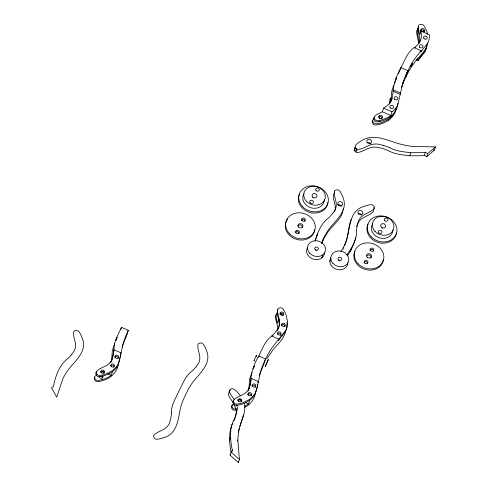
<?xml version="1.0" encoding="UTF-8"?>
<svg xmlns="http://www.w3.org/2000/svg" width="487" height="487" viewBox="0 0 487 487"><rect width="100%" height="100%" fill="white"/><g stroke="black" fill="none" stroke-linecap="round" stroke-linejoin="round"><path stroke-width="0.73" d="M419.106 43.13C419.672 38.345 416.117 33.737 417.396 29.104A2.77 2.362 17.7 0 1 417.943 28.532L418.163 28.392M374.107 208.32L373.706 209.66M171.381 413.457C170.876 405.373 175.91 398.299 178.857 391.128C182.674 384.286 185.218 375.958 191.872 371.228A57.539 49.114 17.7 0 0 196.054 366.851M356.624 230.491C357.056 239.598 351.754 247.78 346.872 255.054M408.386 70.292L405.872 76.234M354.566 148.821L354.603 148.438M231.155 452.204L230.893 451.151A45.066 38.461 17.7 0 1 230.509 449.337C229.249 441.119 228.872 432.176 232.11 424.384M231.818 451.948L232.409 450.085L231.885 448.052A45.066 38.461 17.7 0 1 231.502 446.232C230.241 437.247 229.541 427.105 234.332 419.009A57.539 49.114 17.7 0 0 236.414 413.493L237.315 408.916A14.5 12.376 17.7 0 0 237.163 406.73L236.706 404.874M397.8 104.796A22.159 18.914 17.7 0 1 392.011 111.76L390.842 115.504L387.755 117.44A34.973 29.853 17.7 0 1 381.431 119.936L378.241 120.63L376.36 120.526A2.173 1.857 17.7 0 1 375.641 120.186L375.258 119.869A4.913 4.194 17.7 0 1 374.759 119.303L374.095 117.684A2.77 2.362 17.7 0 1 374.193 116.917L376.201 114.889L382.386 111.797L383.573 108.071L387.317 105.649L389.734 103.268A14.5 12.376 17.7 0 0 390.903 101.436L392.029 98.271L392.82 93.906A47.294 40.366 17.7 0 0 393.076 91.215C393.733 82.875 396.85 74.961 400.947 67.553C404.715 60.631 407.406 52.389 414.035 47.598L421.194 50.739L420.798 51.981L427.513 43.422M111.967 356.32L112.254 350.932L114.695 343.932M277.517 330.168C278.436 325.042 274.595 320.117 275.855 315.162A2.77 2.362 17.7 0 1 276.403 314.596M343.085 210.141L343.195 208.886M250.921 381.084L250.129 385.448L248.79 389.478M419.703 42.679C421.036 37.243 416.915 31.99 418.156 26.742A2.77 2.362 17.7 0 1 418.503 26.341M355.571 237.68C354.195 244.206 351.237 250.409 347.395 255.858M285.425 331.239C284.104 340.157 275.642 345.362 271.107 352.564A106.653 91.032 17.7 0 0 266.919 358.889M426.965 45.181L426.442 47.702A20.588 17.575 17.7 0 1 425.175 50.745L418.455 59.304L418.059 60.546L416.105 59.688M427.726 42.819C426.399 51.738 417.943 56.942 413.402 64.144A106.653 91.032 17.7 0 0 408.843 71.102L403.248 82.638A106.653 91.032 17.7 0 0 401.574 87.319M389.466 104.041L389.777 102.039A47.294 40.366 17.7 0 0 390.038 99.348L390.428 98.106L392.382 98.964M334.983 210.445C336.547 204.869 332.286 199.451 333.516 194.063A2.77 2.362 17.7 0 1 333.863 193.662M120.429 355.766L120.143 357.324M257.641 384.413L257.349 385.972M120.581 354.962L123.041 344.285A107.067 91.386 17.7 0 1 126.06 335.366L128.3 330.338L121.446 327.331C118.408 334.514 113.52 341.649 113.97 349.751A47.294 40.366 17.7 0 1 113.708 352.436L112.923 356.807L111.797 359.972A14.5 12.376 17.7 0 1 110.628 361.804C107.152 366.869 99.969 367.216 96.274 371.727A2.77 2.362 17.7 0 0 96.17 372.494L96.84 374.113A4.913 4.194 17.7 0 0 97.339 374.68L97.723 374.996A2.173 1.857 17.7 0 0 98.441 375.337L100.322 375.44L103.512 374.753A36.921 31.515 17.7 0 0 106.215 373.864L112.424 370.674L117.026 366.2A20.588 17.575 17.7 0 0 118.633 363.308L121.129 352.892L113.97 349.751L113.568 350.993A47.294 40.366 17.7 0 1 113.313 353.678L111.907 360.063M421.194 50.739L415.551 57.709A107.067 91.386 17.7 0 0 410.377 65.678L405.561 75.595A107.067 91.386 17.7 0 0 402.548 84.507L397.745 104.772M389.661 103.889L390.172 100.797A47.294 40.366 17.7 0 0 390.434 98.106M120.003 358.073L118.238 364.544M257.209 386.721L255.444 393.192M118.39 363.18C117.738 371.197 111.718 377.681 104.23 380.073A36.921 31.515 17.7 0 1 101.533 380.962L98.344 381.65L96.463 381.546A2.173 1.857 17.7 0 1 95.738 381.205L95.361 380.889A4.913 4.194 17.7 0 1 94.862 380.317L94.192 378.697A2.77 2.362 17.7 0 1 94.289 377.936L94.721 377.163M255.48 392.382L255.705 391.262M397.666 104.528L397.891 103.402M390.635 102.392L390.726 101.96A59.11 50.453 17.7 0 0 391.487 96.548L391.755 91.154L393.709 85.335M255.371 392.948C254.561 399.291 250.288 404.764 244.504 407.382M397.55 105.052C396.588 112.467 390.556 118 383.738 120.295A36.921 31.515 17.7 0 1 381.035 121.184L377.845 121.872L375.964 121.768A2.173 1.857 17.7 0 1 375.246 121.427L374.862 121.111A4.913 4.194 17.7 0 1 374.363 120.545L373.699 118.925A2.77 2.362 17.7 0 1 373.797 118.158L374.223 117.385M238.344 432.091L238.691 430.618M243.512 414.827L239.854 426.521M342.878 211.401C340.358 220.788 331.099 226.12 326.485 234.363A80.72 68.898 17.7 0 0 322.589 241.199L321.816 243.311M395.7 109.892L395.864 109.234M396.095 108.65L396.26 107.992M356.679 226.449L357.02 225.225M238.88 429.918L239.257 428.517M398.494 73.799L398.616 73.409M395.523 110.531L394.701 112.905M395.919 109.289L395.097 111.663A20.588 17.575 17.7 0 1 393.49 114.555L388.888 119.035L382.672 122.225A36.921 31.515 17.7 0 1 379.976 123.114L376.786 123.795L374.905 123.698A2.173 1.857 17.7 0 1 374.186 123.351L373.803 123.034A4.913 4.194 17.7 0 1 373.304 122.468L372.634 120.849A2.77 2.362 17.7 0 1 372.732 120.082L373.669 118.804M345.648 242.763C348.473 235.209 348.254 226.887 351.212 219.4M315.144 240.718C317.895 232.469 321.012 223.381 328.335 218.085A57.539 49.114 17.7 0 0 332.518 213.702M120.782 329.401L121.446 327.331M101.923 379.714A34.973 29.853 17.7 0 0 108.254 377.224L111.34 375.282L112.527 371.557A22.159 18.914 17.7 0 0 118.298 364.568M128.3 330.338L126.322 336.547L123.741 342.416A106.653 91.032 17.7 0 0 122.067 347.097M229.541 440.248L230.534 437.143M258.207 357.355C261.842 349.891 264.8 341.156 271.74 336.018A47.294 40.366 17.7 0 0 273.718 334.088L276.701 330.685L278.509 327.812A14.5 12.376 17.7 0 0 279.215 325.779C281.017 320.075 276.622 314.48 277.84 308.959A2.77 2.362 17.7 0 1 278.387 308.393L280.116 307.821A4.913 4.194 17.7 0 1 280.896 307.814L281.395 307.887A2.173 1.857 17.7 0 1 282.137 308.186L283.44 309.476L284.962 312.228A36.921 31.515 17.7 0 1 286.003 314.76L287.482 321.323L286.886 327.556A20.588 17.575 17.7 0 1 285.613 330.6L273.25 346.135A107.067 91.386 17.7 0 0 268.075 354.098L263.266 364.014A107.067 91.386 17.7 0 0 260.247 372.926L257.16 387.609L255.845 391.95A20.588 17.575 17.7 0 1 254.232 394.841L249.63 399.322L243.421 402.512A36.921 31.515 17.7 0 1 240.718 403.4L237.528 404.082L235.647 403.985A2.173 1.857 17.7 0 1 234.929 403.638L234.545 403.321A4.913 4.194 17.7 0 1 234.046 402.755L233.383 401.136A2.77 2.362 17.7 0 1 233.48 400.369C237.163 395.84 244.364 395.517 247.834 390.446A14.5 12.376 17.7 0 0 249.003 388.614L250.525 382.325A47.294 40.366 17.7 0 0 250.781 379.635C251.438 371.301 254.549 363.387 258.652 355.979L265.506 358.986L263.528 365.195M244.31 403.528C246.763 413.451 239.659 422.399 238.697 432.066A80.72 68.898 17.7 0 0 237.826 439.889L239.427 459.545L238.435 462.65L230.089 455.199L231.082 452.094L232.409 450.085M244.833 406.182A34.973 29.853 17.7 0 0 245.46 405.866L248.547 403.93L249.734 400.204A22.159 18.914 17.7 0 0 255.505 393.216M237.431 441.131L237.826 439.889M257.94 382.776L258.335 381.534L251.176 378.393A47.294 40.366 17.7 0 1 250.915 381.084M315.113 241.126L317.561 233.407M321.712 243.323L323.575 238.1A80.72 68.898 17.7 0 1 327.477 231.258C334.344 220.909 349.343 211.035 342.671 196.76A36.921 31.515 17.7 0 0 341.631 194.234L340.109 191.482L338.806 190.186A2.173 1.857 17.7 0 0 338.063 189.887L337.564 189.814A4.913 4.194 17.7 0 0 336.785 189.827L335.056 190.393A2.77 2.362 17.7 0 0 334.508 190.959C333.291 196.48 337.686 202.075 335.884 207.785A14.5 12.376 17.7 0 1 335.178 209.818L332.536 213.714M322.589 241.199L323.575 238.1M321.767 257.927L322.759 254.823M329.851 261.47L330.843 258.366M340.949 251.535L342.178 249.381M342.903 249.405L343.694 246.921A80.72 68.898 17.7 0 0 346.641 239.665C350.281 227.673 349.173 210.207 364.379 206.287A36.921 31.515 17.7 0 1 367.082 205.398L370.272 204.71L372.153 204.814A2.173 1.857 17.7 0 1 372.872 205.155L373.255 205.471A4.913 4.194 17.7 0 1 373.754 206.038L374.418 207.657A2.77 2.362 17.7 0 1 374.32 208.424C370.625 212.935 363.442 213.282 359.966 218.346A14.5 12.376 17.7 0 0 358.797 220.179L357.391 224.617A57.539 49.114 17.7 0 0 356.6 230.485M405.823 76.769L406.219 75.528M406.98 72.727L407.808 70.566L400.947 67.553M350.366 251.329L351.352 248.224M427.574 43.446A22.159 18.914 17.7 0 0 429.388 34.735L420.957 31.028L419.77 34.754L418.236 28.276L418.552 25.501A2.77 2.362 17.7 0 1 419.1 24.934L420.829 24.368A4.913 4.194 17.7 0 1 421.608 24.362L422.107 24.429A2.173 1.857 17.7 0 1 422.85 24.727L424.153 26.024L425.675 28.776A34.973 29.853 17.7 0 1 427.629 34.315M354.792 148.115L354.232 149.211A2.173 1.857 17.7 0 0 354.226 149.899L354.366 150.331A4.913 4.194 17.7 0 0 354.706 150.976L356.058 152.267A2.77 2.362 17.7 0 0 356.904 152.577C363.034 152.261 367.977 146.94 374.369 147.141A14.5 12.376 17.7 0 1 376.853 147.208L382.173 148.401A57.539 49.114 17.7 0 1 388.663 150.751C395.042 154.428 402.585 154.854 409.719 155.791L410.711 152.687L421.005 152.675A45.066 38.461 17.7 0 0 423.039 152.504L425.315 152.224L427.738 153.582L435.475 146.897L413.171 146.502A80.72 68.898 17.7 0 1 404.155 145.016C390.032 142.356 374.454 131.764 360.623 141.218A36.921 31.515 17.7 0 0 358.353 142.728L356.052 144.694L355.218 146.106A2.173 1.857 17.7 0 0 355.218 146.794L355.358 147.226A4.913 4.194 17.7 0 0 355.699 147.871L357.05 149.162A2.77 2.362 17.7 0 0 357.89 149.472C364.02 149.162 368.969 143.835 375.361 144.036A14.5 12.376 17.7 0 1 377.845 144.103L383.159 145.296M409.719 155.791L420.013 155.773A45.066 38.461 17.7 0 0 422.052 155.603L424.323 155.329L425.315 152.224M424.323 155.329L426.746 156.686L427.738 153.582M426.746 156.686L434.489 150.002L435.475 146.897M115.76 340.644L116.156 339.549M254.22 366.443L254.311 366.09L254.098 366.437M403.254 82.23L403.723 80.793L402.554 84.239L403.199 82.406M396.479 78.133L396.613 77.664L396.315 78.188M395.353 80.592L395.688 79.691M253.1 368.884L253.477 367.898M256.552 355.833C257.672 351.87 252.394 363.819 254.494 360.514M357.154 224.83L357.805 223.283A14.5 12.376 17.7 0 1 358.98 221.451C362.45 216.386 369.633 216.039 373.334 211.528A2.77 2.362 17.7 0 0 373.432 210.761L373.267 210.031M116.856 338.24L117.105 337.442L116.691 338.234M398.823 72.825L399.097 72.106M253.977 367.107L253.849 367.435M256.399 356.222L256.229 356.654M395.724 79.606L396.181 78.498M396.181 78.931L395.974 79.436L395.925 79.095M116.283 339.214L116.643 338.349M116.643 338.788L116.472 339.214M399.224 71.796L399.565 70.968M253.666 367.429L253.958 366.741M251.901 372.579L249.46 379.574L249.174 384.961A59.11 50.453 17.7 0 1 248.413 390.379M253.471 368.355L253.24 368.884M399.602 70.889L400.551 68.795M395.7 80.093L395.493 80.562M116.162 339.95L115.851 340.638M394.446 83.569L395.322 81.548M111.754 360.453L111.401 361.214M406.943 72.806L405.336 77.068L405.841 76.289M263.248 365.792L260.947 371.057A106.653 91.032 17.7 0 0 259.273 375.739M407.412 71.808L408.319 70.262M316.574 236.505L317.341 234.941M400.752 68.393L401.044 67.833M277.73 329.809L278.114 329.054A14.5 12.376 17.7 0 0 278.82 327.021C280.622 321.317 276.226 315.722 277.444 310.201A2.77 2.362 17.7 0 1 277.791 309.799M424.78 51.987L418.059 60.546M285.218 331.842L278.503 340.401L278.899 339.159L271.74 336.018M229.462 390.799L228.933 392.096L229.602 391.785M232.323 424.013L232.536 423.653M343.347 247.487L342.842 248.315M277.066 330.886L277.298 330.533M230.089 455.199L230.588 454.444M372.768 120.551L372.336 121.324A2.77 2.362 17.7 0 0 372.238 122.091L372.908 123.71A4.913 4.194 17.7 0 0 373.407 124.276L373.785 124.593A2.173 1.857 17.7 0 0 374.509 124.934L376.384 125.037L379.58 124.355A34.973 29.853 17.7 0 0 385.905 121.86L388.382 120.35M233.51 400.844L233.084 401.611A2.77 2.362 17.7 0 0 232.981 402.378L233.65 403.997A4.913 4.194 17.7 0 0 234.15 404.563L234.533 404.88A2.173 1.857 17.7 0 0 235.251 405.227L237.132 405.324L240.322 404.642A34.973 29.853 17.7 0 0 246.653 402.146L249.734 400.204M71.802 354.408L74.444 350.506A14.5 12.376 17.7 0 0 75.15 348.473C76.952 342.763 72.557 337.174 73.774 331.653A2.77 2.362 17.7 0 1 74.322 331.087L76.051 330.515A4.913 4.194 17.7 0 1 76.83 330.509L77.33 330.582A2.173 1.857 17.7 0 1 78.072 330.88L79.375 332.171L80.897 334.922A36.921 31.515 17.7 0 1 81.938 337.454C88.616 351.724 73.616 361.604 66.743 371.946A80.72 68.898 17.7 0 0 62.847 378.789L56.723 397.124L51.525 387.841L53.6 386.416L53.801 384.931A45.681 38.99 17.7 0 1 54.221 382.642C56.541 373.669 60.254 364.13 67.949 358.462A59.11 50.453 17.7 0 0 71.79 354.396M196.072 366.863L198.714 362.967A14.5 12.376 17.7 0 0 199.42 360.928C201.222 355.224 196.827 349.629 198.045 344.108A2.77 2.362 17.7 0 1 198.593 343.542L200.321 342.97A4.913 4.194 17.7 0 1 201.101 342.964L201.6 343.037A2.173 1.857 17.7 0 1 202.342 343.335L203.645 344.626L205.167 347.383A36.921 31.515 17.7 0 1 206.208 349.909C212.253 362.602 200.425 372.634 193.29 381.504A106.653 91.032 17.7 0 0 188.731 388.462L183.136 399.997A106.653 91.032 17.7 0 0 180.525 407.814C178.187 419.106 177.189 434.203 163.626 437.661A36.921 31.515 17.7 0 1 160.923 438.55L157.733 439.231L155.852 439.134A2.173 1.857 17.7 0 1 155.134 438.787L154.75 438.477A4.913 4.194 17.7 0 1 154.251 437.904L153.582 436.285A2.77 2.362 17.7 0 1 153.685 435.524C157.38 431.007 164.563 430.66 168.033 425.595A14.5 12.376 17.7 0 0 169.208 423.769L170.608 419.325A57.539 49.114 17.7 0 0 171.406 413.457M96.536 371.94L95.878 372.969A2.77 2.362 17.7 0 0 95.775 373.73L96.444 375.355A4.913 4.194 17.7 0 0 96.943 375.921L97.327 376.238A2.173 1.857 17.7 0 0 98.045 376.579L99.926 376.682L103.116 375.994A34.973 29.853 17.7 0 0 109.447 373.499L112.527 371.557M415.624 46.91L418.607 43.507L420.409 40.634A14.5 12.376 17.7 0 0 421.115 38.601L421.45 35.307L420.957 31.028M355.06 147.798L355.388 147.458M229.115 392.638L228.622 393.192A2.77 2.362 17.7 0 0 228.348 393.91L229.146 396.698L233.389 403.035M232.433 405.3L231.495 406.578A2.77 2.362 17.7 0 0 231.398 407.345L232.068 408.964A4.913 4.194 17.7 0 0 232.567 409.53L232.95 409.847A2.173 1.857 17.7 0 0 233.669 410.188L236.639 410.127M373.992 118.554L374.351 118.304M233.51 403.559L231.891 405.336A2.77 2.362 17.7 0 0 231.794 406.103L232.463 407.722A4.913 4.194 17.7 0 0 232.963 408.289L233.346 408.605A2.173 1.857 17.7 0 0 234.064 408.946L237.035 408.885M96.7 374.667L94.685 376.695A2.77 2.362 17.7 0 0 94.588 377.455L95.257 379.075A4.913 4.194 17.7 0 0 95.756 379.647L96.14 379.963A2.173 1.857 17.7 0 0 96.858 380.304L98.739 380.408L101.929 379.72M277.249 313.098L276.799 313.354A2.77 2.362 17.7 0 0 276.257 313.926L275.94 316.696L277.474 323.173L278.661 319.448L279.964 320.02M412.404 63.578L410.632 66.877L412.434 63.572M101.259 372.391L102.879 371.575L104.181 372.141M433.32 150.002L434.489 150.002M410.711 152.687C403.565 151.767 396.047 151.293 389.649 147.664M354.877 147.847L354.786 147.859A1.595 0.365 88.2 0 0 354.548 148.164M417.152 58.732L418.455 59.304M393.472 89.973L400.631 93.114M393.076 91.215L400.235 94.356M390.032 99.348L391.335 99.92M383.573 108.071L392.035 111.785M382.386 111.797L390.842 115.504M245.29 402.499L248.547 403.93M108.084 373.858L111.34 375.282M231.082 452.094L239.427 459.545M240.389 395.73L239.02 393.977A36.921 31.515 17.7 0 0 237.09 391.834L234.631 389.618L232.944 388.76A2.173 1.857 17.7 0 0 232.153 388.693L231.672 388.772A4.913 4.194 17.7 0 0 230.966 389.016L229.614 390.093A2.77 2.362 17.7 0 0 229.34 390.805L230.138 393.593L234.058 399.419M356.533 149.923L356.819 150.434M423.276 30.042L424.189 31.679M282.43 315.339L280.555 313.153A2.173 1.857 17.7 0 0 280.305 313.019M233.693 403.54L236.171 409.835A14.5 12.376 17.7 0 1 236.323 412.02L235.446 416.604A57.539 49.114 17.7 0 1 233.906 420.884M238.332 461.621L238.435 462.65M287.074 322.443L287.123 323.161A22.159 18.914 17.7 0 1 285.272 331.866M418.704 43.367L416.683 33.116L417 30.346A2.77 2.362 17.7 0 1 417.548 29.774M111.98 356.32A59.11 50.453 17.7 0 1 111.206 361.738M110.75 362.328A14.5 12.376 17.7 0 1 110.5 362.687M110.506 365.999A1.875 1.601 17.7 0 1 114.074 366.918M114.713 357.336A1.875 1.601 17.7 0 1 118.28 358.255M99.074 376.999A1.875 1.601 17.7 0 1 102.556 378.204M102.526 375.702A1.875 1.601 17.7 0 1 101.832 378.192A1.875 1.601 17.7 0 1 99.269 376.634M100.59 372.159A1.875 1.601 17.7 0 1 104.145 373.237M273.085 335.58A47.294 40.366 17.7 0 1 272.842 335.829M281.267 325.584A1.875 1.601 17.7 0 1 283.458 324.5A1.875 1.601 17.7 0 1 284.895 326.534M277.316 333.723A1.875 1.601 17.7 0 1 280.646 335.342M278.856 319.405A1.875 1.601 17.7 0 1 278.734 317.731M248.607 389.856A14.5 12.376 17.7 0 1 247.956 390.97M247.658 394.78A1.875 1.601 17.7 0 1 251.274 395.724M251.992 385.85A1.875 1.601 17.7 0 1 255.407 387.348M279.8 314.267A1.875 1.601 17.7 0 1 282.034 313.348A1.875 1.601 17.7 0 1 283.385 315.363M237.863 400.679A1.875 1.601 17.7 0 1 241.357 401.562M237.906 399.784A2.502 2.137 17.7 0 1 241.789 400.904M229.328 390.763A1.869 1.017 -32.4 0 1 230.564 389.929M383.159 145.315A57.539 49.114 17.7 0 1 389.655 147.646M367.058 142.594A2.502 2.137 17.7 0 1 370.522 143.933M356.91 150.453A1.68 0.871 22.7 0 1 356.539 151.11L356.119 151.238A1.869 1.23 63.2 0 1 354.469 148.772M355.139 148.255A1.869 0.335 66.7 0 1 355.425 147.878A1.869 0.335 66.7 0 1 356.411 149.826M426.63 45.821A22.384 19.103 17.7 0 1 424.847 52.018M394.768 112.935A22.384 19.103 17.7 0 1 388.352 120.313M380.718 121.032A1.875 1.601 17.7 0 1 378.618 121.537M379.178 118.408A1.875 1.601 17.7 0 1 379.86 118.585M415.624 46.91A47.294 40.366 17.7 0 1 414.644 47.903M420.512 30.809A1.875 1.601 17.7 0 1 422.746 29.896A1.875 1.601 17.7 0 1 424.098 31.905M378.667 117.099A1.875 1.601 17.7 0 1 382.033 118.578M396.467 232.762A15.006 12.808 17.7 0 1 378.089 242.435A15.006 12.808 17.7 0 1 368.02 224.142M392.918 229.98A10.927 9.326 17.7 0 1 379.416 237.839A10.927 9.326 17.7 0 1 372.604 223.722M382.003 228.026A2.502 2.137 17.7 0 1 382.459 228.147M383.379 259.723A15.006 12.808 17.7 0 1 365 269.402A15.006 12.808 17.7 0 1 354.932 251.103M366.455 255.949A2.502 2.137 17.7 0 1 369.584 255.194A2.502 2.137 17.7 0 1 371.009 257.946M364.026 262.383A1.875 1.601 17.7 0 1 367.515 263.266M369.858 250.361A1.875 1.601 17.7 0 1 373.474 250.988M347.821 262.42A9.107 7.774 17.7 0 1 336.992 269.5A9.107 7.774 17.7 0 1 330.728 257.903M345.453 243.354A80.72 68.898 17.7 0 1 344.82 245.113M358.103 213.793A2.502 2.137 17.7 0 1 361.61 215.017M373.681 207.127A1.869 1.077 61.3 0 1 373.809 207.316M338.782 260.32A1.875 1.601 17.7 0 1 340.005 260.782M324.543 252.637A9.107 7.774 17.7 0 1 313.104 259.108A9.107 7.774 17.7 0 1 307.796 247.134M334.782 211.315A14.5 12.376 17.7 0 1 334.654 211.729M337.698 205.057A2.502 2.137 17.7 0 1 341.509 206.33M334.392 192.322A1.68 0.359 -51.3 0 1 334.52 191.975M315.728 250.135A1.875 1.601 17.7 0 1 316.763 250.604M314.797 229.645A15.006 12.808 17.7 0 1 295.122 238.873A15.006 12.808 17.7 0 1 287.604 219.022M297.782 226.041A2.502 2.137 17.7 0 1 300.789 225.031A2.502 2.137 17.7 0 1 302.488 227.679M295.378 232.427A1.875 1.601 17.7 0 1 298.933 233.504M301.234 220.422A1.875 1.601 17.7 0 1 303.425 219.345A1.875 1.601 17.7 0 1 304.862 221.378M327.885 202.677A15.006 12.808 17.7 0 1 309.507 212.356A15.006 12.808 17.7 0 1 299.438 194.057M324.336 199.719A10.927 9.326 17.7 0 1 311.041 207.815A10.927 9.326 17.7 0 1 303.925 193.796M312.934 197.905A2.502 2.137 17.7 0 1 313.421 197.947M265.281 366.449L268.307 359.656L265.281 366.449M111.261 366.504A1.875 1.601 17.7 0 0 114.39 366.133A1.875 1.601 17.7 0 0 112.205 363.899A1.875 1.601 17.7 0 0 111.261 366.504M115.468 357.842A1.875 1.601 17.7 0 0 118.597 357.464A1.875 1.601 17.7 0 0 116.411 355.23A1.875 1.601 17.7 0 0 115.468 357.842M101.345 372.665A1.875 1.601 17.7 0 0 104.468 372.293A1.875 1.601 17.7 0 0 102.282 370.059A1.875 1.601 17.7 0 0 101.345 372.665M282.119 325.809A1.875 1.601 17.7 0 0 285.248 325.438A1.875 1.601 17.7 0 0 283.063 323.204A1.875 1.601 17.7 0 0 282.119 325.809M277.913 334.478A1.875 1.601 17.7 0 0 281.042 334.1A1.875 1.601 17.7 0 0 278.856 331.872A1.875 1.601 17.7 0 0 277.913 334.478M280.609 314.639A1.875 1.601 17.7 0 0 283.738 314.261A1.875 1.601 17.7 0 0 281.553 312.027A1.875 1.601 17.7 0 0 280.609 314.639M248.467 395.152A1.875 1.601 17.7 0 0 251.596 394.774A1.875 1.601 17.7 0 0 249.411 392.54A1.875 1.601 17.7 0 0 248.467 395.152M252.674 386.483A1.875 1.601 17.7 0 0 255.803 386.106A1.875 1.601 17.7 0 0 253.617 383.872A1.875 1.601 17.7 0 0 252.674 386.483M238.551 401.312A1.875 1.601 17.7 0 0 241.674 400.935A1.875 1.601 17.7 0 0 239.494 398.701A1.875 1.601 17.7 0 0 238.551 401.312M367.429 142.813A2.502 2.137 17.7 0 0 371.599 142.307A2.502 2.137 17.7 0 0 368.683 139.331A2.502 2.137 17.7 0 0 367.429 142.813M424.019 38.631A1.875 1.601 17.7 0 0 427.148 38.254A1.875 1.601 17.7 0 0 424.962 36.026A1.875 1.601 17.7 0 0 424.019 38.631M419.812 47.3A1.875 1.601 17.7 0 0 422.941 46.922A1.875 1.601 17.7 0 0 420.756 44.688A1.875 1.601 17.7 0 0 419.812 47.3M421.322 31.18A1.875 1.601 17.7 0 0 424.451 30.809A1.875 1.601 17.7 0 0 422.266 28.575A1.875 1.601 17.7 0 0 421.322 31.18M390.373 107.974A1.875 1.601 17.7 0 0 393.496 107.597A1.875 1.601 17.7 0 0 391.317 105.362A1.875 1.601 17.7 0 0 390.373 107.974M394.58 99.305A1.875 1.601 17.7 0 0 397.702 98.928A1.875 1.601 17.7 0 0 395.523 96.694A1.875 1.601 17.7 0 0 394.58 99.305M379.263 117.854A1.875 1.601 17.7 0 0 382.386 117.483A1.875 1.601 17.7 0 0 380.207 115.249A1.875 1.601 17.7 0 0 379.263 117.854M371.277 236.877A15.006 12.808 17.7 0 0 396.296 233.87A15.006 12.808 17.7 0 0 378.819 216.003A15.006 12.808 17.7 0 0 371.277 236.877M375.148 231.532A10.927 9.326 17.7 0 0 393.405 229.505A10.927 9.326 17.7 0 0 380.81 216.398A10.927 9.326 17.7 0 0 375.148 231.532M381.315 227.137A2.502 2.137 17.7 0 0 385.485 226.638A2.502 2.137 17.7 0 0 382.569 223.661A2.502 2.137 17.7 0 0 381.315 227.137M378.789 232.944A1.875 1.601 17.7 0 0 381.911 232.567A1.875 1.601 17.7 0 0 379.726 230.339A1.875 1.601 17.7 0 0 378.789 232.944M384.742 220.666A1.875 1.601 17.7 0 0 387.871 220.288A1.875 1.601 17.7 0 0 385.686 218.06A1.875 1.601 17.7 0 0 384.742 220.666M358.195 263.838A15.006 12.808 17.7 0 0 383.208 260.831A15.006 12.808 17.7 0 0 365.731 242.97A15.006 12.808 17.7 0 0 358.195 263.838M367.235 257.209A2.502 2.137 17.7 0 0 371.404 256.704A2.502 2.137 17.7 0 0 368.495 253.727A2.502 2.137 17.7 0 0 367.235 257.209M364.708 263.017A1.875 1.601 17.7 0 0 367.837 262.639A1.875 1.601 17.7 0 0 365.652 260.405A1.875 1.601 17.7 0 0 364.708 263.017M370.668 250.738A1.875 1.601 17.7 0 0 373.797 250.361A1.875 1.601 17.7 0 0 371.611 248.127A1.875 1.601 17.7 0 0 370.668 250.738M332.962 263.37A9.107 7.774 17.7 0 0 348.29 262.189A9.107 7.774 17.7 0 0 338.234 250.969A9.107 7.774 17.7 0 0 332.962 263.37M358.523 213.939A2.502 2.137 17.7 0 0 362.712 213.513A2.502 2.137 17.7 0 0 359.863 210.487A2.502 2.137 17.7 0 0 358.523 213.939M338.508 259.875A1.875 1.601 17.7 0 0 341.612 259.419A1.875 1.601 17.7 0 0 339.366 257.233A1.875 1.601 17.7 0 0 338.508 259.875M309.769 253.252A9.107 7.774 17.7 0 0 325.048 251.87A9.107 7.774 17.7 0 0 314.821 240.767A9.107 7.774 17.7 0 0 309.769 253.252M338.276 205.015A2.502 2.137 17.7 0 0 342.495 204.741A2.502 2.137 17.7 0 0 339.78 201.63A2.502 2.137 17.7 0 0 338.276 205.015M315.186 249.624A1.875 1.601 17.7 0 0 318.315 249.253A1.875 1.601 17.7 0 0 316.136 247.019A1.875 1.601 17.7 0 0 315.186 249.624M289.613 233.76A15.006 12.808 17.7 0 0 314.632 230.753A15.006 12.808 17.7 0 0 297.155 212.886A15.006 12.808 17.7 0 0 289.613 233.76M298.659 227.125A2.502 2.137 17.7 0 0 302.829 226.625A2.502 2.137 17.7 0 0 299.913 223.649A2.502 2.137 17.7 0 0 298.659 227.125M296.133 232.932A1.875 1.601 17.7 0 0 299.255 232.555A1.875 1.601 17.7 0 0 297.07 230.327A1.875 1.601 17.7 0 0 296.133 232.932M302.086 220.654A1.875 1.601 17.7 0 0 305.215 220.282A1.875 1.601 17.7 0 0 303.03 218.048A1.875 1.601 17.7 0 0 302.086 220.654M302.701 206.792A15.006 12.808 17.7 0 0 327.714 203.785A15.006 12.808 17.7 0 0 310.237 185.924A15.006 12.808 17.7 0 0 302.701 206.792M306.713 201.6A10.927 9.326 17.7 0 0 324.884 199.25A10.927 9.326 17.7 0 0 312.027 186.344A10.927 9.326 17.7 0 0 306.713 201.6M312.733 197.058A2.502 2.137 17.7 0 0 316.903 196.553A2.502 2.137 17.7 0 0 313.987 193.576A2.502 2.137 17.7 0 0 312.733 197.058M310.207 202.866A1.875 1.601 17.7 0 0 313.33 202.489A1.875 1.601 17.7 0 0 311.15 200.254A1.875 1.601 17.7 0 0 310.207 202.866M316.166 190.587A1.875 1.601 17.7 0 0 319.289 190.21A1.875 1.601 17.7 0 0 317.104 187.976A1.875 1.601 17.7 0 0 316.166 190.587"/></g></svg>
